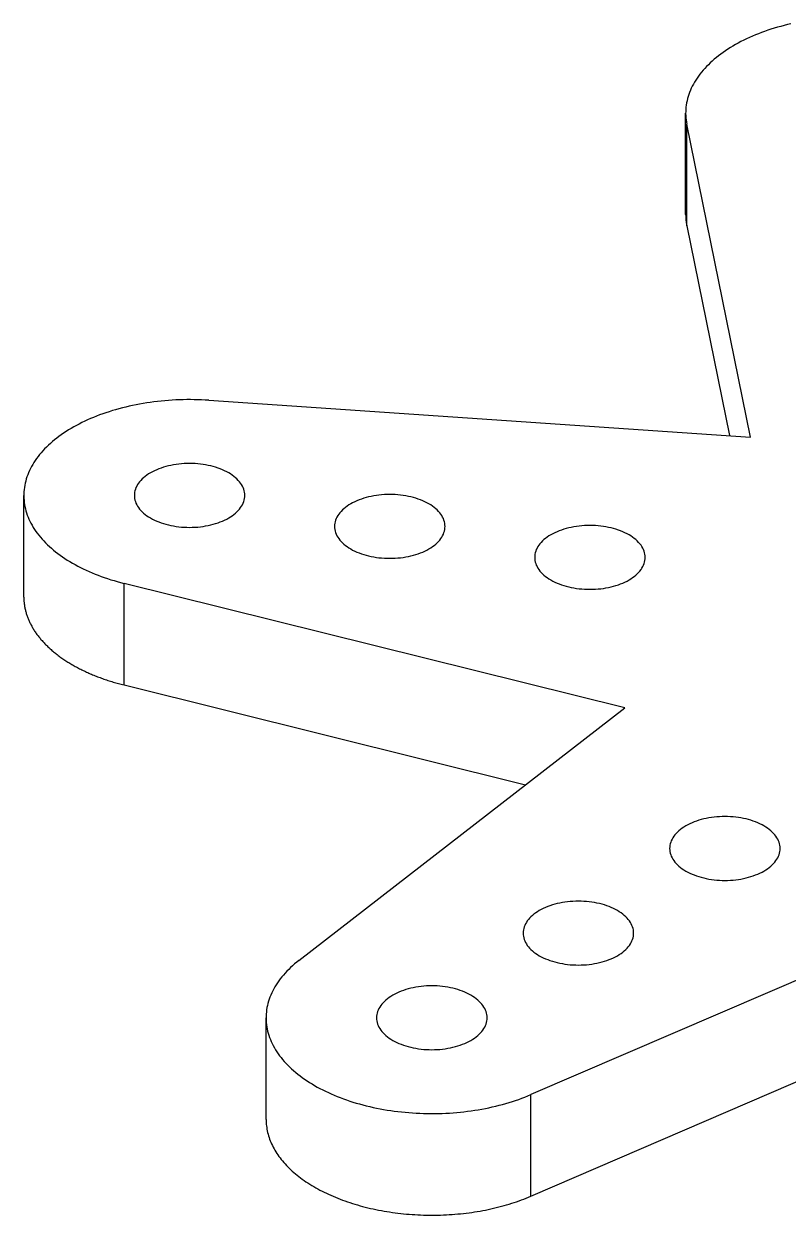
# Model space of a CAD drawing. Extents: x 5.39 to 8.56, y 4.01 to 6.42.
# Drawn here: x 7.338 to 7.773, y 5.526 to 6.204 of the extents above; entities that cross this region are included whole.
import ezdxf

# ---------------------------------------------------------------- set-up
doc = ezdxf.new("R2010")
doc.units = 0
doc.layers.add('VISIBLE_EDGES_ANSI_', color=7, linetype='CONTINUOUS')
doc.layers.add('VISIBLE_TANGENT_EDGES_ANSI', color=7, linetype='CONTINUOUS')

msp = doc.modelspace()

# ---------------------------------------------------------------- linework, layer by layer
at = {"layer": 'VISIBLE_EDGES_ANSI_'}
for p, q in [((7.71499, 6.09554), (7.71499, 6.15341)), ((7.75193, 5.96885), (7.71564, 6.14704)), ((7.71564, 6.08917), (7.73998, 5.96966)), ((7.4433, 5.9898), (7.75193, 5.96885)), ((7.33778, 5.87776), (7.33778, 5.93562)), ((7.68033, 5.81457), (7.3949, 5.88551)), ((7.3949, 5.82765), (7.62376, 5.77076)), ((7.49458, 5.67073), (7.68033, 5.81457)), ((7.87595, 5.70162), (7.62681, 5.59438)), ((7.62681, 5.53652), (7.87595, 5.64376)), ((7.47585, 5.58026), (7.47585, 5.63812))]:
    msp.add_line(p, q, dxfattribs=at)
for points in [[(7.77503, 6.2042, 0), (7.77308, 6.20375, 0), (7.77115, 6.20327, 0), (7.76923, 6.20276, 0), (7.76734, 6.20223, 0), (7.76546, 6.20168, 0), (7.76361, 6.2011, 0), (7.76178, 6.2005, 0), (7.75998, 6.19987, 0), (7.7582, 6.19922, 0), (7.75644, 6.19855, 0), (7.75471, 6.19786, 0), (7.75301, 6.19714, 0), (7.75134, 6.19641, 0), (7.74969, 6.19565, 0), (7.74807, 6.19487, 0), (7.74649, 6.19407, 0), (7.74494, 6.19325, 0), (7.74342, 6.19241, 0), (7.74193, 6.19155, 0), (7.74047, 6.19067, 0), (7.73905, 6.18977, 0), (7.73766, 6.18886, 0), (7.73631, 6.18792, 0), (7.735, 6.18698, 0), (7.73372, 6.18601, 0), (7.73248, 6.18503, 0), (7.73128, 6.18403, 0), (7.73012, 6.18301, 0), (7.729, 6.18199, 0), (7.72792, 6.18094, 0), (7.72687, 6.17989, 0), (7.72587, 6.17882, 0), (7.72491, 6.17774, 0), (7.72399, 6.17664, 0), (7.72312, 6.17554, 0), (7.72229, 6.17442, 0), (7.7215, 6.17329, 0), (7.72075, 6.17216, 0), (7.72005, 6.17101, 0), (7.71939, 6.16986, 0), (7.71878, 6.16869, 0), (7.71821, 6.16752, 0), (7.71769, 6.16635, 0), (7.71721, 6.16516, 0), (7.71678, 6.16397, 0), (7.7164, 6.16278, 0), (7.71606, 6.16158, 0), (7.71577, 6.16037, 0), (7.71552, 6.15917, 0), (7.71532, 6.15796, 0), (7.71517, 6.15674, 0), (7.71507, 6.15553, 0), (7.71501, 6.15431, 0), (7.71499, 6.1531, 0), (7.71503, 6.15188, 0), (7.71511, 6.15067, 0), (7.71524, 6.14946, 0), (7.71542, 6.14824, 0), (7.71564, 6.14704, 0)], [(7.71499, 6.09554, 0), (7.71499, 6.09549, 0), (7.71499, 6.09544, 0), (7.71499, 6.09539, 0), (7.71499, 6.09534, 0), (7.71499, 6.09529, 0), (7.71499, 6.09525, 0), (7.715, 6.0952, 0), (7.715, 6.09515, 0), (7.715, 6.0951, 0), (7.715, 6.09505, 0), (7.715, 6.095, 0), (7.715, 6.09495, 0), (7.715, 6.0949, 0), (7.715, 6.09485, 0), (7.715, 6.0948, 0), (7.715, 6.09475, 0), (7.715, 6.0947, 0), (7.71501, 6.09465, 0), (7.71501, 6.0946, 0), (7.71501, 6.09455, 0), (7.71501, 6.0945, 0), (7.71501, 6.09445, 0), (7.71501, 6.0944, 0), (7.71502, 6.09435, 0), (7.71502, 6.0943, 0), (7.71502, 6.09425, 0), (7.71502, 6.0942, 0), (7.71502, 6.09415, 0), (7.71503, 6.0941, 0), (7.71503, 6.09405, 0), (7.71503, 6.094, 0), (7.71503, 6.09395, 0), (7.71504, 6.0939, 0), (7.71504, 6.09385, 0), (7.71504, 6.0938, 0), (7.71504, 6.09375, 0), (7.71505, 6.0937, 0), (7.71505, 6.09365, 0), (7.71505, 6.0936, 0), (7.71506, 6.09355, 0), (7.71506, 6.0935, 0), (7.71506, 6.09345, 0), (7.71507, 6.0934, 0), (7.71507, 6.09335, 0), (7.71507, 6.0933, 0), (7.71508, 6.09325, 0), (7.71508, 6.0932, 0), (7.71508, 6.09315, 0), (7.71509, 6.0931, 0), (7.71509, 6.09305, 0), (7.7151, 6.093, 0), (7.7151, 6.09295, 0), (7.7151, 6.0929, 0), (7.71511, 6.09285, 0), (7.71511, 6.0928, 0), (7.71512, 6.09275, 0), (7.71512, 6.0927, 0), (7.71513, 6.09265, 0), (7.71513, 6.0926, 0), (7.71514, 6.09255, 0), (7.71514, 6.0925, 0), (7.71515, 6.09245, 0), (7.71515, 6.0924, 0), (7.71516, 6.09235, 0), (7.71516, 6.0923, 0), (7.71517, 6.09225, 0), (7.71517, 6.0922, 0), (7.71518, 6.09215, 0), (7.71518, 6.0921, 0), (7.71519, 6.09205, 0), (7.71519, 6.09201, 0), (7.7152, 6.09196, 0), (7.7152, 6.09191, 0), (7.71521, 6.09186, 0), (7.71522, 6.09181, 0), (7.71522, 6.09176, 0), (7.71523, 6.09171, 0), (7.71523, 6.09166, 0), (7.71524, 6.09161, 0), (7.71525, 6.09156, 0), (7.71525, 6.09151, 0), (7.71526, 6.09146, 0), (7.71527, 6.09141, 0), (7.71527, 6.09136, 0), (7.71528, 6.09131, 0), (7.71529, 6.09126, 0), (7.71529, 6.09121, 0), (7.7153, 6.09116, 0), (7.71531, 6.09111, 0), (7.71531, 6.09106, 0), (7.71532, 6.09101, 0), (7.71533, 6.09096, 0), (7.71533, 6.09091, 0), (7.71534, 6.09086, 0), (7.71535, 6.09081, 0), (7.71536, 6.09076, 0), (7.71536, 6.09071, 0), (7.71537, 6.09066, 0), (7.71538, 6.09061, 0), (7.71539, 6.09056, 0), (7.7154, 6.09051, 0), (7.7154, 6.09046, 0), (7.71541, 6.09041, 0), (7.71542, 6.09036, 0), (7.71543, 6.09031, 0), (7.71544, 6.09026, 0), (7.71545, 6.09022, 0), (7.71545, 6.09017, 0), (7.71546, 6.09012, 0), (7.71547, 6.09007, 0), (7.71548, 6.09002, 0), (7.71549, 6.08997, 0), (7.7155, 6.08992, 0), (7.71551, 6.08987, 0), (7.71552, 6.08982, 0), (7.71552, 6.08977, 0), (7.71553, 6.08972, 0), (7.71554, 6.08967, 0), (7.71555, 6.08962, 0), (7.71556, 6.08957, 0), (7.71557, 6.08952, 0), (7.71558, 6.08947, 0), (7.71559, 6.08942, 0), (7.7156, 6.08937, 0), (7.71561, 6.08932, 0), (7.71562, 6.08927, 0), (7.71563, 6.08922, 0), (7.71564, 6.08917, 0)], [(7.4433, 5.9898, 0), (7.44121, 5.98993, 0), (7.43911, 5.99003, 0), (7.43701, 5.9901, 0), (7.4349, 5.99015, 0), (7.4328, 5.99017, 0), (7.43069, 5.99017, 0), (7.42859, 5.99013, 0), (7.42649, 5.99007, 0), (7.42439, 5.98998, 0), (7.42229, 5.98987, 0), (7.4202, 5.98973, 0), (7.41811, 5.98956, 0), (7.41604, 5.98936, 0), (7.41397, 5.98914, 0), (7.4119, 5.98889, 0), (7.40985, 5.98862, 0), (7.40781, 5.98832, 0), (7.40579, 5.98799, 0), (7.40377, 5.98763, 0), (7.40177, 5.98725, 0), (7.39979, 5.98685, 0), (7.39782, 5.98642, 0), (7.39587, 5.98596, 0), (7.39393, 5.98548, 0), (7.39202, 5.98498, 0), (7.39012, 5.98445, 0), (7.38825, 5.98389, 0), (7.3864, 5.98331, 0), (7.38457, 5.98271, 0), (7.38276, 5.98209, 0), (7.38098, 5.98144, 0), (7.37923, 5.98077, 0), (7.3775, 5.98007, 0), (7.3758, 5.97936, 0), (7.37412, 5.97862, 0), (7.37248, 5.97786, 0), (7.37086, 5.97708, 0), (7.36928, 5.97628, 0), (7.36772, 5.97546, 0), (7.3662, 5.97462, 0), (7.36471, 5.97376, 0), (7.36326, 5.97289, 0), (7.36184, 5.97199, 0), (7.36045, 5.97107, 0), (7.3591, 5.97014, 0), (7.35779, 5.96919, 0), (7.35651, 5.96822, 0), (7.35527, 5.96724, 0), (7.35407, 5.96624, 0), (7.35291, 5.96523, 0), (7.35178, 5.9642, 0), (7.3507, 5.96316, 0), (7.34966, 5.9621, 0), (7.34866, 5.96103, 0), (7.3477, 5.95995, 0), (7.34678, 5.95886, 0), (7.3459, 5.95775, 0), (7.34507, 5.95664, 0), (7.34428, 5.95551, 0), (7.34354, 5.95437, 0), (7.34283, 5.95323, 0), (7.34218, 5.95207, 0), (7.34156, 5.95091, 0), (7.341, 5.94974, 0), (7.34047, 5.94856, 0), (7.34, 5.94738, 0), (7.33957, 5.94619, 0), (7.33918, 5.94499, 0), (7.33884, 5.94379, 0), (7.33855, 5.94259, 0), (7.33831, 5.94138, 0), (7.33811, 5.94017, 0), (7.33795, 5.93896, 0), (7.33785, 5.93775, 0), (7.33779, 5.93653, 0), (7.33778, 5.93532, 0), (7.33781, 5.9341, 0), (7.3379, 5.93289, 0), (7.33802, 5.93167, 0), (7.3382, 5.93046, 0), (7.33842, 5.92925, 0), (7.33869, 5.92805, 0), (7.33901, 5.92685, 0), (7.33937, 5.92565, 0), (7.33978, 5.92446, 0), (7.34023, 5.92327, 0), (7.34073, 5.92209, 0), (7.34128, 5.92091, 0), (7.34187, 5.91975, 0), (7.3425, 5.91859, 0), (7.34318, 5.91744, 0), (7.3439, 5.9163, 0), (7.34467, 5.91516, 0), (7.34548, 5.91404, 0), (7.34634, 5.91293, 0), (7.34723, 5.91183, 0), (7.34817, 5.91074, 0), (7.34915, 5.90967, 0), (7.35018, 5.90861, 0), (7.35124, 5.90756, 0), (7.35234, 5.90652, 0), (7.35348, 5.9055, 0), (7.35467, 5.90449, 0), (7.35589, 5.9035, 0), (7.35715, 5.90253, 0), (7.35844, 5.90157, 0), (7.35977, 5.90063, 0), (7.36114, 5.89971, 0), (7.36255, 5.8988, 0), (7.36398, 5.89791, 0), (7.36546, 5.89704, 0), (7.36696, 5.89619, 0), (7.3685, 5.89536, 0), (7.37007, 5.89455, 0), (7.37167, 5.89376, 0), (7.3733, 5.89299, 0), (7.37496, 5.89225, 0), (7.37665, 5.89152, 0), (7.37836, 5.89082, 0), (7.3801, 5.89013, 0), (7.38187, 5.88947, 0), (7.38367, 5.88884, 0), (7.38548, 5.88822, 0), (7.38732, 5.88763, 0), (7.38919, 5.88707, 0), (7.39107, 5.88652, 0), (7.39298, 5.88601, 0), (7.3949, 5.88551, 0)], [(7.46376, 5.93562, 0), (7.46372, 5.93651, 0), (7.46361, 5.9374, 0), (7.46342, 5.93829, 0), (7.46316, 5.93917, 0), (7.46282, 5.94004, 0), (7.46241, 5.9409, 0), (7.46192, 5.94175, 0), (7.46136, 5.94258, 0), (7.46074, 5.9434, 0), (7.46004, 5.94419, 0), (7.45928, 5.94497, 0), (7.45845, 5.94572, 0), (7.45756, 5.94645, 0), (7.45661, 5.94716, 0), (7.4556, 5.94783, 0), (7.45454, 5.94848, 0), (7.45342, 5.94909, 0), (7.45225, 5.94968, 0), (7.45103, 5.95023, 0), (7.44976, 5.95074, 0), (7.44846, 5.95122, 0), (7.44711, 5.95166, 0), (7.44573, 5.95206, 0), (7.44432, 5.95242, 0), (7.44288, 5.95274, 0), (7.44141, 5.95302, 0), (7.43992, 5.95326, 0), (7.43841, 5.95346, 0), (7.43689, 5.95361, 0), (7.43535, 5.95372, 0), (7.43381, 5.95378, 0), (7.43227, 5.9538, 0), (7.43072, 5.95378, 0), (7.42918, 5.95372, 0), (7.42764, 5.95361, 0), (7.42612, 5.95346, 0), (7.42461, 5.95326, 0), (7.42312, 5.95302, 0), (7.42165, 5.95274, 0), (7.42021, 5.95242, 0), (7.4188, 5.95206, 0), (7.41742, 5.95166, 0), (7.41607, 5.95122, 0), (7.41477, 5.95074, 0), (7.4135, 5.95023, 0), (7.41228, 5.94968, 0), (7.41111, 5.94909, 0), (7.40999, 5.94848, 0), (7.40893, 5.94783, 0), (7.40792, 5.94716, 0), (7.40697, 5.94645, 0), (7.40608, 5.94572, 0), (7.40525, 5.94497, 0), (7.40449, 5.94419, 0), (7.40379, 5.9434, 0), (7.40317, 5.94258, 0), (7.40261, 5.94175, 0), (7.40213, 5.9409, 0), (7.40171, 5.94004, 0), (7.40137, 5.93917, 0), (7.40111, 5.93829, 0), (7.40092, 5.9374, 0), (7.40081, 5.93651, 0), (7.40077, 5.93562, 0), (7.40081, 5.93473, 0), (7.40092, 5.93384, 0), (7.40111, 5.93295, 0), (7.40137, 5.93207, 0), (7.40171, 5.9312, 0), (7.40213, 5.93034, 0), (7.40261, 5.92949, 0), (7.40317, 5.92866, 0), (7.40379, 5.92785, 0), (7.40449, 5.92705, 0), (7.40525, 5.92627, 0), (7.40608, 5.92552, 0), (7.40697, 5.92479, 0), (7.40792, 5.92408, 0), (7.40893, 5.92341, 0), (7.40999, 5.92276, 0), (7.41111, 5.92215, 0), (7.41228, 5.92156, 0), (7.4135, 5.92101, 0), (7.41477, 5.9205, 0), (7.41607, 5.92002, 0), (7.41742, 5.91958, 0), (7.4188, 5.91918, 0), (7.42021, 5.91882, 0), (7.42165, 5.9185, 0), (7.42312, 5.91822, 0), (7.42461, 5.91798, 0), (7.42612, 5.91779, 0), (7.42764, 5.91763, 0), (7.42918, 5.91752, 0), (7.43072, 5.91746, 0), (7.43227, 5.91744, 0), (7.43381, 5.91746, 0), (7.43535, 5.91752, 0), (7.43689, 5.91763, 0), (7.43841, 5.91779, 0), (7.43992, 5.91798, 0), (7.44141, 5.91822, 0), (7.44288, 5.9185, 0), (7.44432, 5.91882, 0), (7.44573, 5.91918, 0), (7.44711, 5.91958, 0), (7.44846, 5.92002, 0), (7.44976, 5.9205, 0), (7.45103, 5.92101, 0), (7.45225, 5.92156, 0), (7.45342, 5.92215, 0), (7.45454, 5.92276, 0), (7.4556, 5.92341, 0), (7.45661, 5.92408, 0), (7.45756, 5.92479, 0), (7.45845, 5.92552, 0), (7.45928, 5.92627, 0), (7.46004, 5.92705, 0), (7.46074, 5.92785, 0), (7.46136, 5.92866, 0), (7.46192, 5.92949, 0), (7.46241, 5.93034, 0), (7.46282, 5.9312, 0), (7.46316, 5.93207, 0), (7.46342, 5.93295, 0), (7.46361, 5.93384, 0), (7.46372, 5.93473, 0), (7.46376, 5.93562, 0)], [(7.57785, 5.91797, 0), (7.57781, 5.91886, 0), (7.5777, 5.91975, 0), (7.57751, 5.92064, 0), (7.57724, 5.92152, 0), (7.5769, 5.92239, 0), (7.57649, 5.92325, 0), (7.57601, 5.9241, 0), (7.57545, 5.92493, 0), (7.57482, 5.92575, 0), (7.57413, 5.92654, 0), (7.57337, 5.92732, 0), (7.57254, 5.92807, 0), (7.57165, 5.9288, 0), (7.5707, 5.92951, 0), (7.56969, 5.93018, 0), (7.56862, 5.93083, 0), (7.5675, 5.93144, 0), (7.56633, 5.93203, 0), (7.56511, 5.93258, 0), (7.56385, 5.93309, 0), (7.56254, 5.93357, 0), (7.5612, 5.93401, 0), (7.55982, 5.93441, 0), (7.5584, 5.93477, 0), (7.55696, 5.93509, 0), (7.55549, 5.93537, 0), (7.554, 5.93561, 0), (7.5525, 5.93581, 0), (7.55097, 5.93596, 0), (7.54944, 5.93607, 0), (7.5479, 5.93613, 0), (7.54635, 5.93616, 0), (7.54481, 5.93613, 0), (7.54326, 5.93607, 0), (7.54173, 5.93596, 0), (7.54021, 5.93581, 0), (7.5387, 5.93561, 0), (7.53721, 5.93537, 0), (7.53574, 5.93509, 0), (7.5343, 5.93477, 0), (7.53288, 5.93441, 0), (7.5315, 5.93401, 0), (7.53016, 5.93357, 0), (7.52885, 5.93309, 0), (7.52759, 5.93258, 0), (7.52637, 5.93203, 0), (7.5252, 5.93144, 0), (7.52408, 5.93083, 0), (7.52301, 5.93018, 0), (7.522, 5.92951, 0), (7.52105, 5.9288, 0), (7.52016, 5.92807, 0), (7.51934, 5.92732, 0), (7.51857, 5.92654, 0), (7.51788, 5.92575, 0), (7.51725, 5.92493, 0), (7.5167, 5.9241, 0), (7.51621, 5.92325, 0), (7.5158, 5.92239, 0), (7.51546, 5.92152, 0), (7.5152, 5.92064, 0), (7.51501, 5.91975, 0), (7.51489, 5.91886, 0), (7.51485, 5.91797, 0), (7.51489, 5.91708, 0), (7.51501, 5.91619, 0), (7.5152, 5.9153, 0), (7.51546, 5.91442, 0), (7.5158, 5.91355, 0), (7.51621, 5.91269, 0), (7.5167, 5.91185, 0), (7.51725, 5.91101, 0), (7.51788, 5.9102, 0), (7.51857, 5.9094, 0), (7.51934, 5.90862, 0), (7.52016, 5.90787, 0), (7.52105, 5.90714, 0), (7.522, 5.90644, 0), (7.52301, 5.90576, 0), (7.52408, 5.90511, 0), (7.5252, 5.9045, 0), (7.52637, 5.90391, 0), (7.52759, 5.90337, 0), (7.52885, 5.90285, 0), (7.53016, 5.90237, 0), (7.5315, 5.90193, 0), (7.53288, 5.90153, 0), (7.5343, 5.90117, 0), (7.53574, 5.90085, 0), (7.53721, 5.90057, 0), (7.5387, 5.90033, 0), (7.54021, 5.90014, 0), (7.54173, 5.89998, 0), (7.54326, 5.89987, 0), (7.54481, 5.89981, 0), (7.54635, 5.89979, 0), (7.5479, 5.89981, 0), (7.54944, 5.89987, 0), (7.55097, 5.89998, 0), (7.5525, 5.90014, 0), (7.554, 5.90033, 0), (7.55549, 5.90057, 0), (7.55696, 5.90085, 0), (7.5584, 5.90117, 0), (7.55982, 5.90153, 0), (7.5612, 5.90193, 0), (7.56254, 5.90237, 0), (7.56385, 5.90285, 0), (7.56511, 5.90337, 0), (7.56633, 5.90391, 0), (7.5675, 5.9045, 0), (7.56862, 5.90511, 0), (7.56969, 5.90576, 0), (7.5707, 5.90644, 0), (7.57165, 5.90714, 0), (7.57254, 5.90787, 0), (7.57337, 5.90862, 0), (7.57413, 5.9094, 0), (7.57482, 5.9102, 0), (7.57545, 5.91101, 0), (7.57601, 5.91185, 0), (7.57649, 5.91269, 0), (7.5769, 5.91355, 0), (7.57724, 5.91442, 0), (7.57751, 5.9153, 0), (7.5777, 5.91619, 0), (7.57781, 5.91708, 0), (7.57785, 5.91797, 0)], [(7.69193, 5.90032, 0), (7.69189, 5.90121, 0), (7.69178, 5.9021, 0), (7.69159, 5.90299, 0), (7.69133, 5.90387, 0), (7.69099, 5.90474, 0), (7.69058, 5.9056, 0), (7.69009, 5.90645, 0), (7.68954, 5.90728, 0), (7.68891, 5.9081, 0), (7.68821, 5.90889, 0), (7.68745, 5.90967, 0), (7.68662, 5.91042, 0), (7.68573, 5.91115, 0), (7.68478, 5.91186, 0), (7.68377, 5.91253, 0), (7.68271, 5.91318, 0), (7.68159, 5.9138, 0), (7.68042, 5.91438, 0), (7.6792, 5.91493, 0), (7.67793, 5.91544, 0), (7.67663, 5.91592, 0), (7.67528, 5.91636, 0), (7.6739, 5.91676, 0), (7.67249, 5.91712, 0), (7.67105, 5.91744, 0), (7.66958, 5.91772, 0), (7.66809, 5.91796, 0), (7.66658, 5.91816, 0), (7.66506, 5.91831, 0), (7.66352, 5.91842, 0), (7.66198, 5.91848, 0), (7.66044, 5.91851, 0), (7.65889, 5.91848, 0), (7.65735, 5.91842, 0), (7.65582, 5.91831, 0), (7.65429, 5.91816, 0), (7.65278, 5.91796, 0), (7.65129, 5.91772, 0), (7.64983, 5.91744, 0), (7.64838, 5.91712, 0), (7.64697, 5.91676, 0), (7.64559, 5.91636, 0), (7.64424, 5.91592, 0), (7.64294, 5.91544, 0), (7.64167, 5.91493, 0), (7.64046, 5.91438, 0), (7.63929, 5.9138, 0), (7.63817, 5.91318, 0), (7.6371, 5.91253, 0), (7.63609, 5.91186, 0), (7.63514, 5.91115, 0), (7.63425, 5.91042, 0), (7.63342, 5.90967, 0), (7.63266, 5.90889, 0), (7.63196, 5.9081, 0), (7.63134, 5.90728, 0), (7.63078, 5.90645, 0), (7.6303, 5.9056, 0), (7.62988, 5.90474, 0), (7.62955, 5.90387, 0), (7.62928, 5.90299, 0), (7.62909, 5.9021, 0), (7.62898, 5.90121, 0), (7.62894, 5.90032, 0), (7.62898, 5.89943, 0), (7.62909, 5.89854, 0), (7.62928, 5.89765, 0), (7.62955, 5.89677, 0), (7.62988, 5.8959, 0), (7.6303, 5.89504, 0), (7.63078, 5.8942, 0), (7.63134, 5.89336, 0), (7.63196, 5.89255, 0), (7.63266, 5.89175, 0), (7.63342, 5.89097, 0), (7.63425, 5.89022, 0), (7.63514, 5.88949, 0), (7.63609, 5.88879, 0), (7.6371, 5.88811, 0), (7.63817, 5.88746, 0), (7.63929, 5.88685, 0), (7.64046, 5.88627, 0), (7.64167, 5.88572, 0), (7.64294, 5.8852, 0), (7.64424, 5.88472, 0), (7.64559, 5.88429, 0), (7.64697, 5.88388, 0), (7.64838, 5.88352, 0), (7.64983, 5.8832, 0), (7.65129, 5.88292, 0), (7.65278, 5.88268, 0), (7.65429, 5.88249, 0), (7.65582, 5.88233, 0), (7.65735, 5.88223, 0), (7.65889, 5.88216, 0), (7.66044, 5.88214, 0), (7.66198, 5.88216, 0), (7.66352, 5.88223, 0), (7.66506, 5.88233, 0), (7.66658, 5.88249, 0), (7.66809, 5.88268, 0), (7.66958, 5.88292, 0), (7.67105, 5.8832, 0), (7.67249, 5.88352, 0), (7.6739, 5.88388, 0), (7.67528, 5.88429, 0), (7.67663, 5.88472, 0), (7.67793, 5.8852, 0), (7.6792, 5.88572, 0), (7.68042, 5.88627, 0), (7.68159, 5.88685, 0), (7.68271, 5.88746, 0), (7.68377, 5.88811, 0), (7.68478, 5.88879, 0), (7.68573, 5.88949, 0), (7.68662, 5.89022, 0), (7.68745, 5.89097, 0), (7.68821, 5.89175, 0), (7.68891, 5.89255, 0), (7.68954, 5.89336, 0), (7.69009, 5.8942, 0), (7.69058, 5.89504, 0), (7.69099, 5.8959, 0), (7.69133, 5.89677, 0), (7.69159, 5.89765, 0), (7.69178, 5.89854, 0), (7.69189, 5.89943, 0), (7.69193, 5.90032, 0)], [(7.33778, 5.87776, 0), (7.33778, 5.87726, 0), (7.33779, 5.87677, 0), (7.33781, 5.87627, 0), (7.33784, 5.87577, 0), (7.33787, 5.87528, 0), (7.33792, 5.87478, 0), (7.33797, 5.87429, 0), (7.33803, 5.87379, 0), (7.33809, 5.8733, 0), (7.33817, 5.8728, 0), (7.33825, 5.87231, 0), (7.33834, 5.87182, 0), (7.33844, 5.87132, 0), (7.33854, 5.87083, 0), (7.33866, 5.87034, 0), (7.33878, 5.86985, 0), (7.3389, 5.86936, 0), (7.33904, 5.86887, 0), (7.33918, 5.86838, 0), (7.33934, 5.86789, 0), (7.3395, 5.8674, 0), (7.33966, 5.86691, 0), (7.33984, 5.86643, 0), (7.34002, 5.86594, 0), (7.34021, 5.86546, 0), (7.34041, 5.86498, 0), (7.34061, 5.8645, 0), (7.34082, 5.86401, 0), (7.34105, 5.86354, 0), (7.34127, 5.86306, 0), (7.34151, 5.86258, 0), (7.34175, 5.8621, 0), (7.342, 5.86163, 0), (7.34226, 5.86116, 0), (7.34252, 5.86068, 0), (7.3428, 5.86021, 0), (7.34308, 5.85974, 0), (7.34337, 5.85928, 0), (7.34366, 5.85881, 0), (7.34396, 5.85835, 0), (7.34427, 5.85788, 0), (7.34459, 5.85742, 0), (7.34491, 5.85696, 0), (7.34524, 5.8565, 0), (7.34558, 5.85605, 0), (7.34593, 5.85559, 0), (7.34628, 5.85514, 0), (7.34664, 5.85469, 0), (7.34701, 5.85424, 0), (7.34738, 5.8538, 0), (7.34776, 5.85335, 0), (7.34815, 5.85291, 0), (7.34855, 5.85247, 0), (7.34895, 5.85203, 0), (7.34936, 5.85159, 0), (7.34977, 5.85116, 0), (7.35019, 5.85073, 0), (7.35062, 5.8503, 0), (7.35106, 5.84987, 0), (7.3515, 5.84944, 0), (7.35195, 5.84902, 0), (7.35241, 5.8486, 0), (7.35287, 5.84818, 0), (7.35334, 5.84777, 0), (7.35382, 5.84735, 0), (7.3543, 5.84694, 0), (7.35479, 5.84653, 0), (7.35528, 5.84613, 0), (7.35578, 5.84572, 0), (7.35629, 5.84532, 0), (7.3568, 5.84493, 0), (7.35733, 5.84453, 0), (7.35785, 5.84414, 0), (7.35838, 5.84375, 0), (7.35892, 5.84336, 0), (7.35947, 5.84298, 0), (7.36002, 5.8426, 0), (7.36058, 5.84222, 0), (7.36114, 5.84185, 0), (7.36171, 5.84147, 0), (7.36228, 5.84111, 0), (7.36286, 5.84074, 0), (7.36345, 5.84038, 0), (7.36404, 5.84002, 0), (7.36464, 5.83966, 0), (7.36524, 5.83931, 0), (7.36585, 5.83896, 0), (7.36646, 5.83861, 0), (7.36708, 5.83826, 0), (7.36771, 5.83792, 0), (7.36834, 5.83759, 0), (7.36897, 5.83725, 0), (7.36961, 5.83692, 0), (7.37026, 5.83659, 0), (7.37091, 5.83627, 0), (7.37157, 5.83595, 0), (7.37223, 5.83563, 0), (7.37289, 5.83532, 0), (7.37357, 5.83501, 0), (7.37424, 5.8347, 0), (7.37492, 5.8344, 0), (7.37561, 5.8341, 0), (7.3763, 5.83381, 0), (7.37699, 5.83351, 0), (7.37769, 5.83322, 0), (7.3784, 5.83294, 0), (7.3791, 5.83266, 0), (7.37982, 5.83238, 0), (7.38053, 5.83211, 0), (7.38125, 5.83184, 0), (7.38198, 5.83157, 0), (7.38271, 5.83131, 0), (7.38344, 5.83105, 0), (7.38418, 5.8308, 0), (7.38492, 5.83055, 0), (7.38567, 5.8303, 0), (7.38642, 5.83006, 0), (7.38717, 5.82982, 0), (7.38793, 5.82958, 0), (7.38869, 5.82935, 0), (7.38945, 5.82913, 0), (7.39022, 5.8289, 0), (7.39099, 5.82868, 0), (7.39177, 5.82847, 0), (7.39255, 5.82826, 0), (7.39333, 5.82805, 0), (7.39411, 5.82785, 0), (7.3949, 5.82765, 0)], [(7.76887, 5.73456, 0), (7.76883, 5.73545, 0), (7.76871, 5.73634, 0), (7.76852, 5.73722, 0), (7.76826, 5.7381, 0), (7.76792, 5.73897, 0), (7.76751, 5.73983, 0), (7.76702, 5.74068, 0), (7.76647, 5.74151, 0), (7.76584, 5.74233, 0), (7.76515, 5.74313, 0), (7.76438, 5.7439, 0), (7.76356, 5.74466, 0), (7.76267, 5.74539, 0), (7.76172, 5.74609, 0), (7.76071, 5.74677, 0), (7.75964, 5.74741, 0), (7.75852, 5.74803, 0), (7.75735, 5.74861, 0), (7.75613, 5.74916, 0), (7.75487, 5.74968, 0), (7.75356, 5.75015, 0), (7.75222, 5.75059, 0), (7.75084, 5.75099, 0), (7.74942, 5.75136, 0), (7.74798, 5.75168, 0), (7.74651, 5.75196, 0), (7.74502, 5.7522, 0), (7.74351, 5.75239, 0), (7.74199, 5.75254, 0), (7.74046, 5.75265, 0), (7.73891, 5.75272, 0), (7.73737, 5.75274, 0), (7.73582, 5.75272, 0), (7.73428, 5.75265, 0), (7.73275, 5.75254, 0), (7.73122, 5.75239, 0), (7.72972, 5.7522, 0), (7.72823, 5.75196, 0), (7.72676, 5.75168, 0), (7.72532, 5.75136, 0), (7.7239, 5.75099, 0), (7.72252, 5.75059, 0), (7.72118, 5.75015, 0), (7.71987, 5.74968, 0), (7.71861, 5.74916, 0), (7.71739, 5.74861, 0), (7.71622, 5.74803, 0), (7.7151, 5.74741, 0), (7.71403, 5.74677, 0), (7.71302, 5.74609, 0), (7.71207, 5.74539, 0), (7.71118, 5.74466, 0), (7.71035, 5.7439, 0), (7.70959, 5.74313, 0), (7.7089, 5.74233, 0), (7.70827, 5.74151, 0), (7.70771, 5.74068, 0), (7.70723, 5.73983, 0), (7.70682, 5.73897, 0), (7.70648, 5.7381, 0), (7.70621, 5.73722, 0), (7.70602, 5.73634, 0), (7.70591, 5.73545, 0), (7.70587, 5.73456, 0), (7.70591, 5.73366, 0), (7.70602, 5.73277, 0), (7.70621, 5.73189, 0), (7.70648, 5.73101, 0), (7.70682, 5.73014, 0), (7.70723, 5.72928, 0), (7.70771, 5.72843, 0), (7.70827, 5.7276, 0), (7.7089, 5.72678, 0), (7.70959, 5.72598, 0), (7.71035, 5.72521, 0), (7.71118, 5.72445, 0), (7.71207, 5.72372, 0), (7.71302, 5.72302, 0), (7.71403, 5.72234, 0), (7.7151, 5.7217, 0), (7.71622, 5.72108, 0), (7.71739, 5.7205, 0), (7.71861, 5.71995, 0), (7.71987, 5.71944, 0), (7.72118, 5.71896, 0), (7.72252, 5.71852, 0), (7.7239, 5.71812, 0), (7.72532, 5.71776, 0), (7.72676, 5.71743, 0), (7.72823, 5.71715, 0), (7.72972, 5.71692, 0), (7.73122, 5.71672, 0), (7.73275, 5.71657, 0), (7.73428, 5.71646, 0), (7.73582, 5.71639, 0), (7.73737, 5.71637, 0), (7.73891, 5.71639, 0), (7.74046, 5.71646, 0), (7.74199, 5.71657, 0), (7.74351, 5.71672, 0), (7.74502, 5.71692, 0), (7.74651, 5.71715, 0), (7.74798, 5.71743, 0), (7.74942, 5.71776, 0), (7.75084, 5.71812, 0), (7.75222, 5.71852, 0), (7.75356, 5.71896, 0), (7.75487, 5.71944, 0), (7.75613, 5.71995, 0), (7.75735, 5.7205, 0), (7.75852, 5.72108, 0), (7.75964, 5.7217, 0), (7.76071, 5.72234, 0), (7.76172, 5.72302, 0), (7.76267, 5.72372, 0), (7.76356, 5.72445, 0), (7.76438, 5.72521, 0), (7.76515, 5.72598, 0), (7.76584, 5.72678, 0), (7.76647, 5.7276, 0), (7.76702, 5.72843, 0), (7.76751, 5.72928, 0), (7.76792, 5.73014, 0), (7.76826, 5.73101, 0), (7.76852, 5.73189, 0), (7.76871, 5.73277, 0), (7.76883, 5.73366, 0), (7.76887, 5.73456, 0)], [(7.68535, 5.68634, 0), (7.68531, 5.68723, 0), (7.6852, 5.68812, 0), (7.68501, 5.68901, 0), (7.68474, 5.68989, 0), (7.6844, 5.69076, 0), (7.68399, 5.69162, 0), (7.68351, 5.69246, 0), (7.68295, 5.6933, 0), (7.68232, 5.69411, 0), (7.68163, 5.69491, 0), (7.68087, 5.69569, 0), (7.68004, 5.69644, 0), (7.67915, 5.69717, 0), (7.6782, 5.69787, 0), (7.67719, 5.69855, 0), (7.67612, 5.6992, 0), (7.675, 5.69981, 0), (7.67383, 5.70039, 0), (7.67261, 5.70094, 0), (7.67135, 5.70146, 0), (7.67004, 5.70193, 0), (7.6687, 5.70237, 0), (7.66732, 5.70278, 0), (7.66591, 5.70314, 0), (7.66446, 5.70346, 0), (7.663, 5.70374, 0), (7.66151, 5.70398, 0), (7.66, 5.70417, 0), (7.65847, 5.70432, 0), (7.65694, 5.70443, 0), (7.6554, 5.7045, 0), (7.65385, 5.70452, 0), (7.65231, 5.7045, 0), (7.65077, 5.70443, 0), (7.64923, 5.70432, 0), (7.64771, 5.70417, 0), (7.6462, 5.70398, 0), (7.64471, 5.70374, 0), (7.64324, 5.70346, 0), (7.6418, 5.70314, 0), (7.64039, 5.70278, 0), (7.63901, 5.70237, 0), (7.63766, 5.70193, 0), (7.63635, 5.70146, 0), (7.63509, 5.70094, 0), (7.63387, 5.70039, 0), (7.6327, 5.69981, 0), (7.63158, 5.6992, 0), (7.63052, 5.69855, 0), (7.62951, 5.69787, 0), (7.62855, 5.69717, 0), (7.62766, 5.69644, 0), (7.62684, 5.69569, 0), (7.62608, 5.69491, 0), (7.62538, 5.69411, 0), (7.62475, 5.6933, 0), (7.6242, 5.69246, 0), (7.62371, 5.69162, 0), (7.6233, 5.69076, 0), (7.62296, 5.68989, 0), (7.6227, 5.68901, 0), (7.62251, 5.68812, 0), (7.62239, 5.68723, 0), (7.62236, 5.68634, 0), (7.62239, 5.68545, 0), (7.62251, 5.68456, 0), (7.6227, 5.68367, 0), (7.62296, 5.68279, 0), (7.6233, 5.68192, 0), (7.62371, 5.68106, 0), (7.6242, 5.68021, 0), (7.62475, 5.67938, 0), (7.62538, 5.67856, 0), (7.62608, 5.67777, 0), (7.62684, 5.67699, 0), (7.62766, 5.67623, 0), (7.62855, 5.67551, 0), (7.62951, 5.6748, 0), (7.63052, 5.67413, 0), (7.63158, 5.67348, 0), (7.6327, 5.67286, 0), (7.63387, 5.67228, 0), (7.63509, 5.67173, 0), (7.63635, 5.67122, 0), (7.63766, 5.67074, 0), (7.63901, 5.6703, 0), (7.64039, 5.6699, 0), (7.6418, 5.66954, 0), (7.64324, 5.66922, 0), (7.64471, 5.66894, 0), (7.6462, 5.6687, 0), (7.64771, 5.6685, 0), (7.64923, 5.66835, 0), (7.65077, 5.66824, 0), (7.65231, 5.66818, 0), (7.65385, 5.66815, 0), (7.6554, 5.66818, 0), (7.65694, 5.66824, 0), (7.65847, 5.66835, 0), (7.66, 5.6685, 0), (7.66151, 5.6687, 0), (7.663, 5.66894, 0), (7.66446, 5.66922, 0), (7.66591, 5.66954, 0), (7.66732, 5.6699, 0), (7.6687, 5.6703, 0), (7.67004, 5.67074, 0), (7.67135, 5.67122, 0), (7.67261, 5.67173, 0), (7.67383, 5.67228, 0), (7.675, 5.67286, 0), (7.67612, 5.67348, 0), (7.67719, 5.67413, 0), (7.6782, 5.6748, 0), (7.67915, 5.67551, 0), (7.68004, 5.67623, 0), (7.68087, 5.67699, 0), (7.68163, 5.67777, 0), (7.68232, 5.67856, 0), (7.68295, 5.67938, 0), (7.68351, 5.68021, 0), (7.68399, 5.68106, 0), (7.6844, 5.68192, 0), (7.68474, 5.68279, 0), (7.68501, 5.68367, 0), (7.6852, 5.68456, 0), (7.68531, 5.68545, 0), (7.68535, 5.68634, 0)], [(7.49458, 5.67073, 0), (7.49334, 5.66974, 0), (7.49214, 5.66875, 0), (7.49098, 5.66773, 0), (7.48986, 5.6667, 0), (7.48877, 5.66566, 0), (7.48773, 5.66461, 0), (7.48673, 5.66354, 0), (7.48577, 5.66245, 0), (7.48485, 5.66136, 0), (7.48398, 5.66026, 0), (7.48314, 5.65914, 0), (7.48235, 5.65801, 0), (7.48161, 5.65688, 0), (7.48091, 5.65573, 0), (7.48025, 5.65457, 0), (7.47964, 5.65341, 0), (7.47907, 5.65224, 0), (7.47855, 5.65106, 0), (7.47807, 5.64988, 0), (7.47764, 5.64869, 0), (7.47725, 5.6475, 0), (7.47692, 5.6463, 0), (7.47662, 5.64509, 0), (7.47638, 5.64388, 0), (7.47618, 5.64267, 0), (7.47603, 5.64146, 0), (7.47592, 5.64025, 0), (7.47586, 5.63903, 0), (7.47585, 5.63782, 0), (7.47588, 5.6366, 0), (7.47597, 5.63539, 0), (7.4761, 5.63417, 0), (7.47627, 5.63296, 0), (7.47649, 5.63175, 0), (7.47676, 5.63055, 0), (7.47708, 5.62935, 0), (7.47744, 5.62815, 0), (7.47785, 5.62696, 0), (7.4783, 5.62577, 0), (7.4788, 5.62459, 0), (7.47934, 5.62342, 0), (7.47993, 5.62225, 0), (7.48057, 5.62109, 0), (7.48125, 5.61994, 0), (7.48197, 5.6188, 0), (7.48274, 5.61767, 0), (7.48355, 5.61654, 0), (7.48441, 5.61543, 0), (7.4853, 5.61433, 0), (7.48624, 5.61325, 0), (7.48722, 5.61217, 0), (7.48824, 5.61111, 0), (7.48931, 5.61006, 0), (7.49041, 5.60902, 0), (7.49155, 5.608, 0), (7.49273, 5.607, 0), (7.49395, 5.60601, 0), (7.49521, 5.60503, 0), (7.49651, 5.60407, 0), (7.49784, 5.60313, 0), (7.49921, 5.60221, 0), (7.50061, 5.6013, 0), (7.50205, 5.60041, 0), (7.50352, 5.59954, 0), (7.50503, 5.59869, 0), (7.50657, 5.59786, 0), (7.50813, 5.59705, 0), (7.50974, 5.59626, 0), (7.51137, 5.59549, 0), (7.51302, 5.59475, 0), (7.51471, 5.59402, 0), (7.51643, 5.59332, 0), (7.51817, 5.59263, 0), (7.51994, 5.59197, 0), (7.52173, 5.59134, 0), (7.52355, 5.59072, 0), (7.52539, 5.59013, 0), (7.52725, 5.58957, 0), (7.52914, 5.58903, 0), (7.53104, 5.58851, 0), (7.53297, 5.58801, 0), (7.53491, 5.58755, 0), (7.53687, 5.5871, 0), (7.53885, 5.58668, 0), (7.54084, 5.58629, 0), (7.54285, 5.58593, 0), (7.54487, 5.58559, 0), (7.5469, 5.58527, 0), (7.54895, 5.58498, 0), (7.551, 5.58472, 0), (7.55307, 5.58449, 0), (7.55514, 5.58428, 0), (7.55722, 5.58409, 0), (7.55931, 5.58394, 0), (7.56141, 5.58381, 0), (7.5635, 5.58371, 0), (7.5656, 5.58363, 0), (7.56771, 5.58359, 0), (7.56981, 5.58357, 0), (7.57192, 5.58357, 0), (7.57402, 5.58361, 0), (7.57613, 5.58367, 0), (7.57823, 5.58376, 0), (7.58032, 5.58387, 0), (7.58241, 5.58401, 0), (7.5845, 5.58418, 0), (7.58658, 5.58438, 0), (7.58865, 5.5846, 0), (7.59071, 5.58485, 0), (7.59276, 5.58512, 0), (7.5948, 5.58543, 0), (7.59682, 5.58575, 0), (7.59884, 5.58611, 0), (7.60084, 5.58649, 0), (7.60282, 5.58689, 0), (7.60479, 5.58732, 0), (7.60674, 5.58778, 0), (7.60868, 5.58826, 0), (7.61059, 5.58876, 0), (7.61249, 5.5893, 0), (7.61436, 5.58985, 0), (7.61621, 5.59043, 0), (7.61804, 5.59103, 0), (7.61985, 5.59165, 0), (7.62163, 5.5923, 0), (7.62338, 5.59297, 0), (7.62511, 5.59367, 0), (7.62681, 5.59438, 0)], [(7.60183, 5.63812, 0), (7.60179, 5.63901, 0), (7.60168, 5.6399, 0), (7.60149, 5.64079, 0), (7.60123, 5.64167, 0), (7.60089, 5.64254, 0), (7.60048, 5.6434, 0), (7.59999, 5.64425, 0), (7.59943, 5.64508, 0), (7.59881, 5.64589, 0), (7.59811, 5.64669, 0), (7.59735, 5.64747, 0), (7.59652, 5.64822, 0), (7.59563, 5.64895, 0), (7.59468, 5.64966, 0), (7.59367, 5.65033, 0), (7.59261, 5.65098, 0), (7.59149, 5.65159, 0), (7.59032, 5.65218, 0), (7.5891, 5.65272, 0), (7.58783, 5.65324, 0), (7.58653, 5.65372, 0), (7.58518, 5.65416, 0), (7.5838, 5.65456, 0), (7.58239, 5.65492, 0), (7.58095, 5.65524, 0), (7.57948, 5.65552, 0), (7.57799, 5.65576, 0), (7.57648, 5.65595, 0), (7.57496, 5.65611, 0), (7.57342, 5.65622, 0), (7.57188, 5.65628, 0), (7.57034, 5.6563, 0), (7.56879, 5.65628, 0), (7.56725, 5.65622, 0), (7.56571, 5.65611, 0), (7.56419, 5.65595, 0), (7.56268, 5.65576, 0), (7.56119, 5.65552, 0), (7.55973, 5.65524, 0), (7.55828, 5.65492, 0), (7.55687, 5.65456, 0), (7.55549, 5.65416, 0), (7.55414, 5.65372, 0), (7.55284, 5.65324, 0), (7.55157, 5.65272, 0), (7.55036, 5.65218, 0), (7.54918, 5.65159, 0), (7.54806, 5.65098, 0), (7.547, 5.65033, 0), (7.54599, 5.64966, 0), (7.54504, 5.64895, 0), (7.54415, 5.64822, 0), (7.54332, 5.64747, 0), (7.54256, 5.64669, 0), (7.54186, 5.64589, 0), (7.54124, 5.64508, 0), (7.54068, 5.64425, 0), (7.5402, 5.6434, 0), (7.53978, 5.64254, 0), (7.53945, 5.64167, 0), (7.53918, 5.64079, 0), (7.53899, 5.6399, 0), (7.53888, 5.63901, 0), (7.53884, 5.63812, 0), (7.53888, 5.63723, 0), (7.53899, 5.63634, 0), (7.53918, 5.63545, 0), (7.53945, 5.63457, 0), (7.53978, 5.6337, 0), (7.5402, 5.63284, 0), (7.54068, 5.63199, 0), (7.54124, 5.63116, 0), (7.54186, 5.63034, 0), (7.54256, 5.62955, 0), (7.54332, 5.62877, 0), (7.54415, 5.62802, 0), (7.54504, 5.62729, 0), (7.54599, 5.62658, 0), (7.547, 5.62591, 0), (7.54806, 5.62526, 0), (7.54918, 5.62465, 0), (7.55036, 5.62406, 0), (7.55157, 5.62351, 0), (7.55284, 5.623, 0), (7.55414, 5.62252, 0), (7.55549, 5.62208, 0), (7.55687, 5.62168, 0), (7.55828, 5.62132, 0), (7.55973, 5.621, 0), (7.56119, 5.62072, 0), (7.56268, 5.62048, 0), (7.56419, 5.62028, 0), (7.56571, 5.62013, 0), (7.56725, 5.62002, 0), (7.56879, 5.61996, 0), (7.57034, 5.61993, 0), (7.57188, 5.61996, 0), (7.57342, 5.62002, 0), (7.57496, 5.62013, 0), (7.57648, 5.62028, 0), (7.57799, 5.62048, 0), (7.57948, 5.62072, 0), (7.58095, 5.621, 0), (7.58239, 5.62132, 0), (7.5838, 5.62168, 0), (7.58518, 5.62208, 0), (7.58653, 5.62252, 0), (7.58783, 5.623, 0), (7.5891, 5.62351, 0), (7.59032, 5.62406, 0), (7.59149, 5.62465, 0), (7.59261, 5.62526, 0), (7.59367, 5.62591, 0), (7.59468, 5.62658, 0), (7.59563, 5.62729, 0), (7.59652, 5.62802, 0), (7.59735, 5.62877, 0), (7.59811, 5.62955, 0), (7.59881, 5.63034, 0), (7.59943, 5.63116, 0), (7.59999, 5.63199, 0), (7.60048, 5.63284, 0), (7.60089, 5.6337, 0), (7.60123, 5.63457, 0), (7.60149, 5.63545, 0), (7.60168, 5.63634, 0), (7.60179, 5.63723, 0), (7.60183, 5.63812, 0)], [(7.47585, 5.58026, 0), (7.47586, 5.57931, 0), (7.4759, 5.57837, 0), (7.47597, 5.57743, 0), (7.47607, 5.57649, 0), (7.4762, 5.57555, 0), (7.47636, 5.57461, 0), (7.47654, 5.57368, 0), (7.47675, 5.57274, 0), (7.47699, 5.57181, 0), (7.47725, 5.57088, 0), (7.47755, 5.56995, 0), (7.47787, 5.56903, 0), (7.47822, 5.56811, 0), (7.4786, 5.56719, 0), (7.479, 5.56628, 0), (7.47943, 5.56537, 0), (7.47989, 5.56446, 0), (7.48038, 5.56356, 0), (7.48089, 5.56267, 0), (7.48143, 5.56178, 0), (7.482, 5.5609, 0), (7.48259, 5.56002, 0), (7.48321, 5.55915, 0), (7.48385, 5.55828, 0), (7.48453, 5.55742, 0), (7.48522, 5.55657, 0), (7.48594, 5.55572, 0), (7.48669, 5.55488, 0), (7.48746, 5.55405, 0), (7.48826, 5.55323, 0), (7.48908, 5.55242, 0), (7.48992, 5.55161, 0), (7.49079, 5.55081, 0), (7.49169, 5.55002, 0), (7.4926, 5.54924, 0), (7.49354, 5.54847, 0), (7.4945, 5.54771, 0), (7.49549, 5.54696, 0), (7.4965, 5.54622, 0), (7.49753, 5.54549, 0), (7.49858, 5.54477, 0), (7.49965, 5.54406, 0), (7.50074, 5.54336, 0), (7.50186, 5.54267, 0), (7.50299, 5.54199, 0), (7.50415, 5.54132, 0), (7.50532, 5.54067, 0), (7.50652, 5.54003, 0), (7.50773, 5.5394, 0), (7.50896, 5.53878, 0), (7.51021, 5.53817, 0), (7.51148, 5.53758, 0), (7.51277, 5.537, 0), (7.51407, 5.53643, 0), (7.51539, 5.53588, 0), (7.51673, 5.53533, 0), (7.51808, 5.53481, 0), (7.51945, 5.53429, 0), (7.52083, 5.53379, 0), (7.52223, 5.5333, 0), (7.52364, 5.53283, 0), (7.52507, 5.53237, 0), (7.52651, 5.53193, 0), (7.52796, 5.5315, 0), (7.52942, 5.53108, 0), (7.5309, 5.53068, 0), (7.53239, 5.5303, 0), (7.53389, 5.52993, 0), (7.5354, 5.52957, 0), (7.53693, 5.52923, 0), (7.53846, 5.5289, 0), (7.54, 5.52859, 0), (7.54155, 5.5283, 0), (7.54311, 5.52802, 0), (7.54468, 5.52775, 0), (7.54625, 5.52751, 0), (7.54783, 5.52727, 0), (7.54942, 5.52706, 0), (7.55102, 5.52686, 0), (7.55262, 5.52667, 0), (7.55422, 5.5265, 0), (7.55583, 5.52635, 0), (7.55745, 5.52621, 0), (7.55907, 5.52609, 0), (7.56069, 5.52599, 0), (7.56232, 5.5259, 0), (7.56394, 5.52583, 0), (7.56557, 5.52577, 0), (7.5672, 5.52573, 0), (7.56884, 5.52571, 0), (7.57047, 5.5257, 0), (7.5721, 5.52571, 0), (7.57373, 5.52574, 0), (7.57536, 5.52578, 0), (7.57699, 5.52584, 0), (7.57862, 5.52591, 0), (7.58024, 5.52601, 0), (7.58187, 5.52611, 0), (7.58349, 5.52624, 0), (7.5851, 5.52637, 0), (7.58671, 5.52653, 0), (7.58832, 5.5267, 0), (7.58991, 5.52689, 0), (7.59151, 5.52709, 0), (7.5931, 5.52731, 0), (7.59468, 5.52755, 0), (7.59625, 5.5278, 0), (7.59782, 5.52806, 0), (7.59937, 5.52834, 0), (7.60092, 5.52864, 0), (7.60246, 5.52895, 0), (7.60399, 5.52928, 0), (7.60551, 5.52963, 0), (7.60702, 5.52998, 0), (7.60852, 5.53036, 0), (7.61001, 5.53075, 0), (7.61149, 5.53115, 0), (7.61295, 5.53157, 0), (7.6144, 5.532, 0), (7.61584, 5.53245, 0), (7.61726, 5.53291, 0), (7.61867, 5.53338, 0), (7.62007, 5.53387, 0), (7.62145, 5.53437, 0), (7.62281, 5.53489, 0), (7.62416, 5.53542, 0), (7.6255, 5.53596, 0), (7.62681, 5.53652, 0)]]:
    msp.add_polyline3d(points, dxfattribs=at)
at = {"layer": 'VISIBLE_TANGENT_EDGES_ANSI'}
for p, q in [((7.71564, 6.08917), (7.71564, 6.14704)), ((7.3949, 5.82765), (7.3949, 5.88551)), ((7.62681, 5.53652), (7.62681, 5.59438))]:
    msp.add_line(p, q, dxfattribs=at)

doc.saveas('drawing.dxf')
